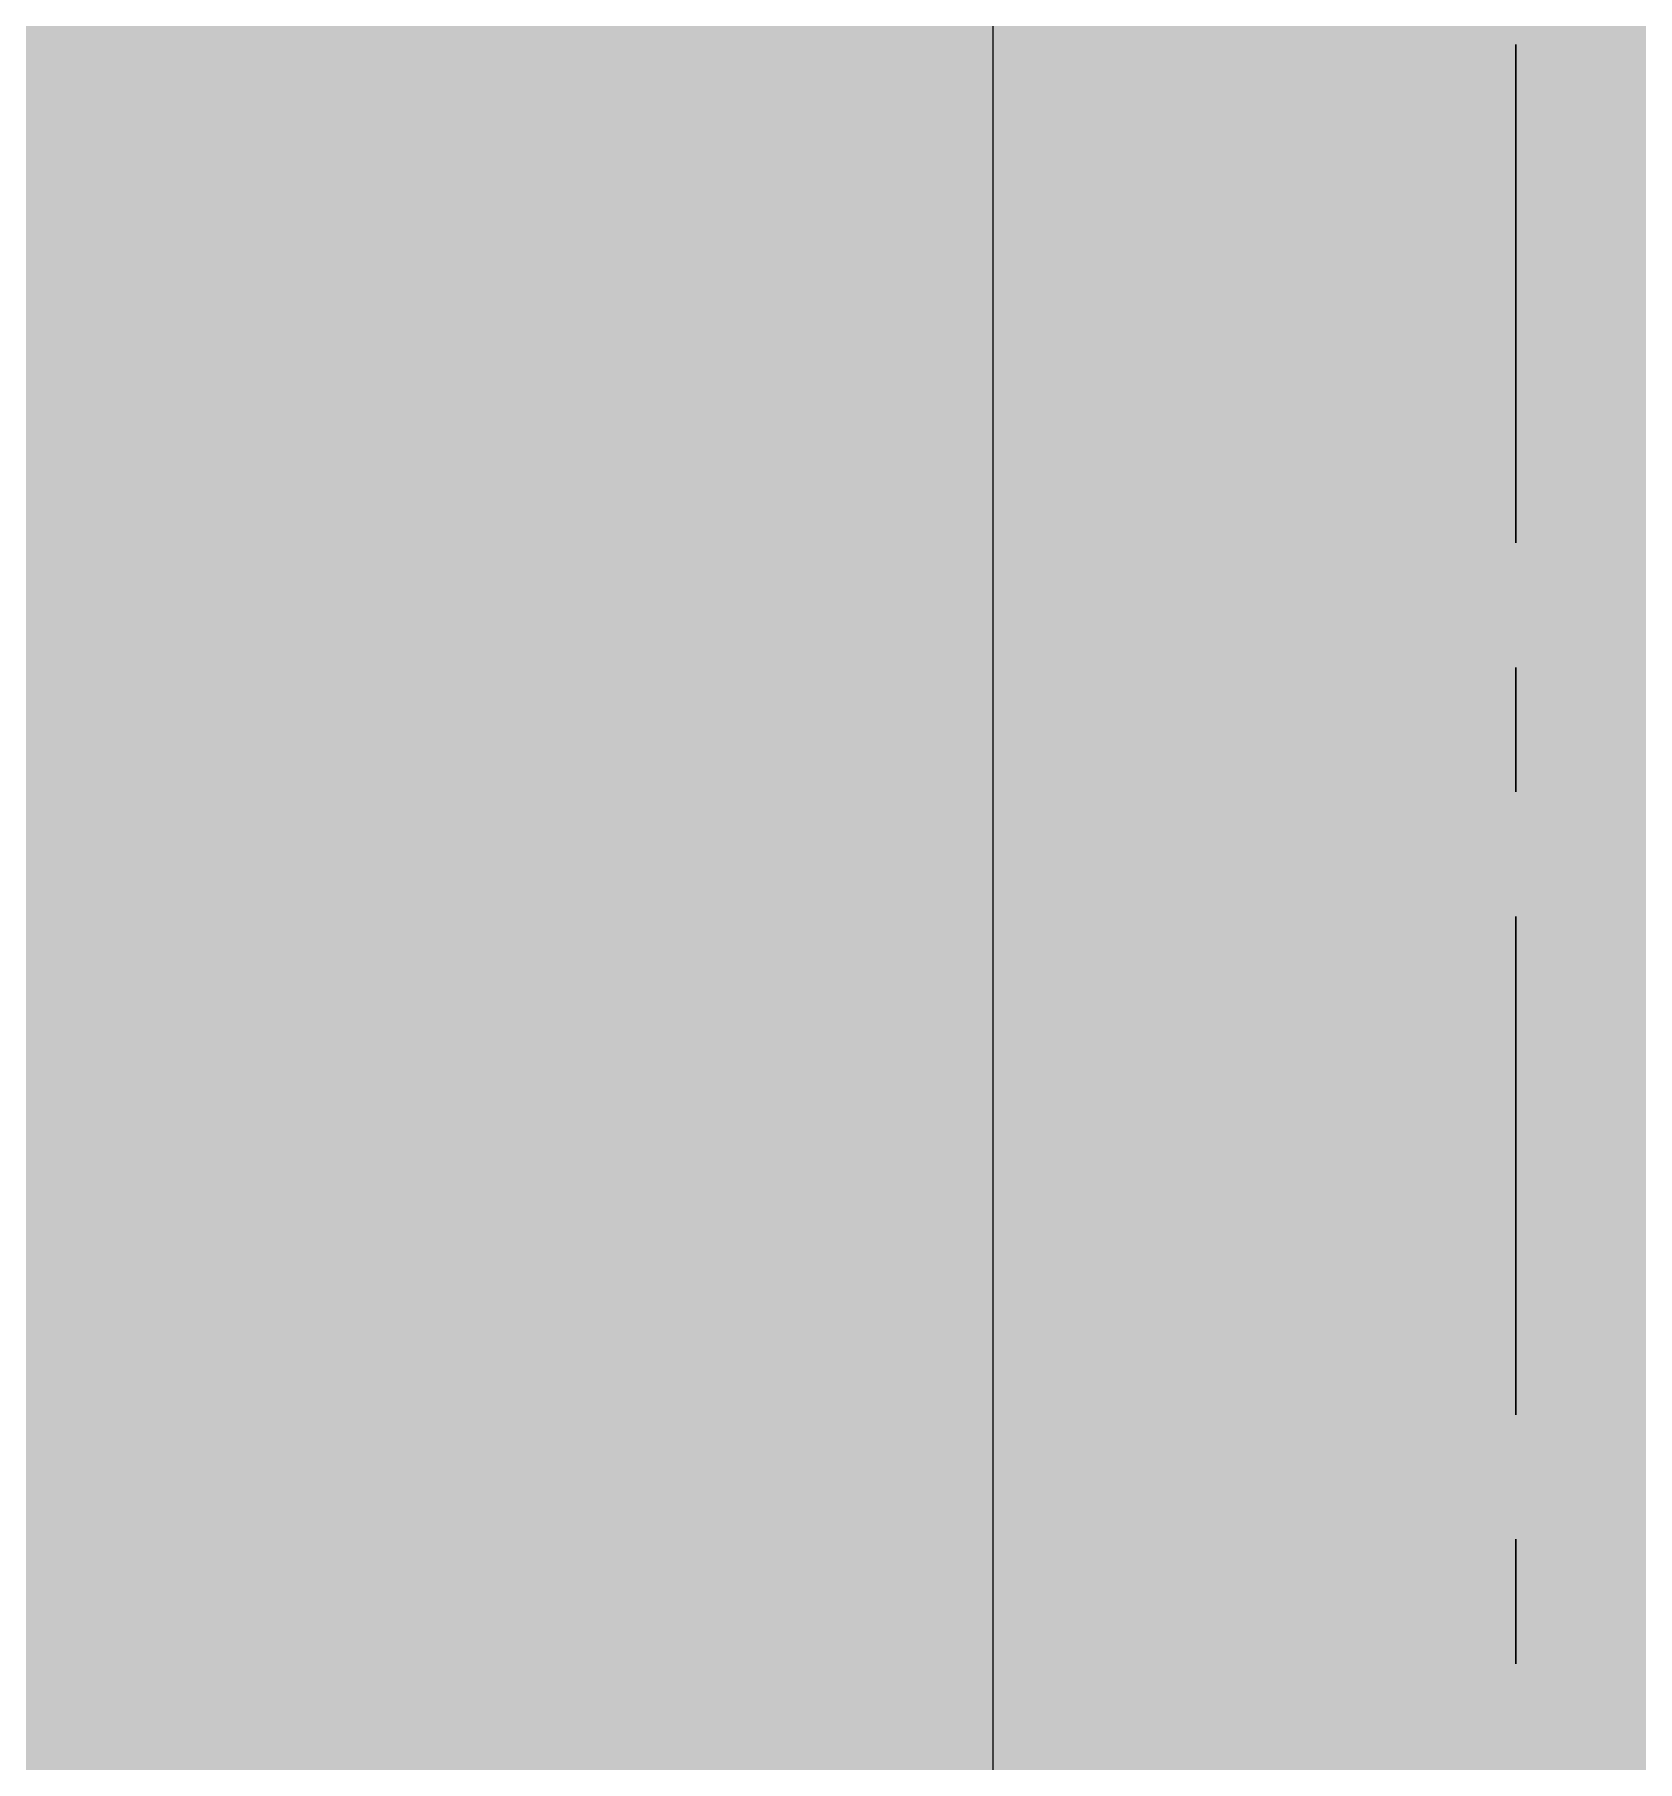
# Model space of a CAD drawing. Header units: inches. Extents: x -4110 to -1807, y 9775 to 11251.
# Drawn here: x -3482.81 to -3481.202, y 10028.284 to 10030.017 of the extents above; entities that cross this region are included whole.
import ezdxf

# ---------------------------------------------------------------- set-up
doc = ezdxf.new("R2010")
doc.units = ezdxf.units.IN
doc.header["$MEASUREMENT"] = 0
doc.linetypes.add('Grid Line 1_2_', pattern=[0.875, 0.5, -0.125, 0.125, -0.125])
for name, color, linetype, lineweight in [('0-1', 7, 'Continuous', 5), ('0-2', 10, 'Continuous', 18), ('A-DOOR-1', 7, 'Continuous', 9), ('A-DOOR-5', 254, 'Continuous', 18), ('A-DOOR-FRAM-1', 254, 'Continuous', 18), ('S-GRID-1', 1, 'Grid Line 1_2_', 30)]:
    doc.layers.add(name, color=color, linetype=linetype, lineweight=lineweight)

# ---------------------------------------------------------------- blocks, each defined once
blk = doc.blocks.new('SLIDING - FLUSH - TRIPLE PANEL - SLIDING - FLUSH - 7-0 x 6-8-3853471-ENLARGED RCP - 3RD FLOOR PLAN - WEST')
at = {"layer": 'A-DOOR-5'}
blk.add_hatch(color=256, dxfattribs=at).paths.add_polyline_path([(42, 2.125), (14, 2.125), (14, 0.75), (42, 0.75)], flags=0)
at = {"layer": 'A-DOOR-FRAM-1'}
h = blk.add_hatch(color=256, dxfattribs=at)
h.paths.add_polyline_path([(42, 0.75), (14, 0.75), (14, -0.625), (-14, -0.625), (-14, 0.625), (-42, 0.625), (-42, -2.5), (42, -2.5)], flags=0)
h.paths.add_polyline_path([(42, 2.125), (42, 2.25), (-14, 2.25), (-14, 0.75), (14, 0.75), (14, 2.125), (23.9427, 2.125)], flags=0)
at = {"layer": 'A-DOOR-1'}
blk.add_line((14, 0.75), (42, 0.75), dxfattribs=at)
blk = doc.blocks.new('CTR - 1st Phase - Unit Layouts_rvt-1-ENLARGED RCP - 3RD FLOOR PLAN - WEST')
at = {"layer": '0-2', "rotation": 270}
blk.add_blockref('SLIDING - FLUSH - TRIPLE PANEL - SLIDING - FLUSH - 7-0 x 6-8-3853471-ENLARGED RCP - 3RD FLOOR PLAN - WEST', (-3482.5987, 10068.6144), dxfattribs=at)
blk = doc.blocks.new('CTR - 1st Phase - Structure_rvt-1-ENLARGED RCP - 3RD FLOOR PLAN - WEST')
at = {"layer": 'S-GRID-1'}
blk.add_line((-3481.3237, 9774.8819), (-3481.3237, 11217.9261), dxfattribs=at)

msp = doc.modelspace()

# ---------------------------------------------------------------- block references
at = {"layer": '0-1'}
for name in ['CTR - 1st Phase - Structure_rvt-1-ENLARGED RCP - 3RD FLOOR PLAN - WEST', 'CTR - 1st Phase - Unit Layouts_rvt-1-ENLARGED RCP - 3RD FLOOR PLAN - WEST']:
    msp.add_blockref(name, (0, 0), dxfattribs=at)

doc.saveas('drawing.dxf')
